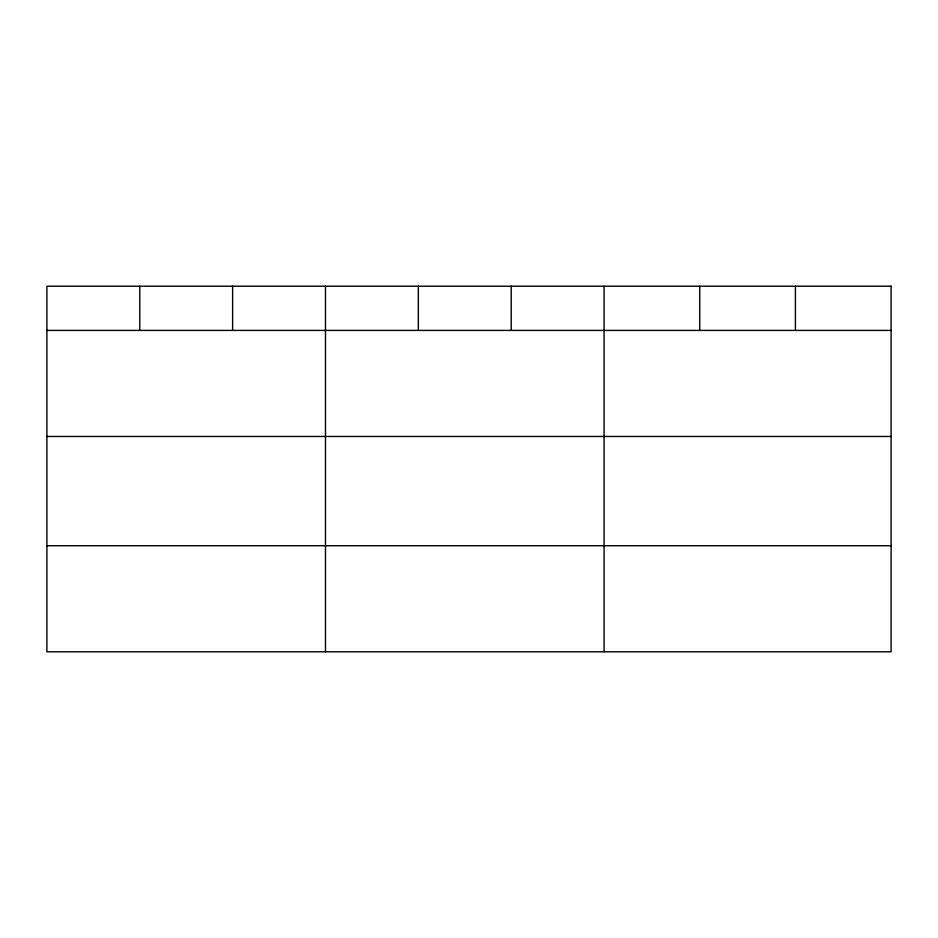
<?xml version="1.0" encoding="UTF-8"?>
<svg xmlns="http://www.w3.org/2000/svg" width="938" height="938" viewBox="0 0 938 938"><rect width="100%" height="100%" fill="white"/><g stroke="black" fill="none" stroke-linecap="round" stroke-linejoin="round"><path stroke-width="1.41" d="M46.9 330.411L891.1 330.411M46.9 436.463L891.1 436.463M46.9 545.728L891.1 545.728M795.424 286.207L795.424 330.411M699.748 286.207L699.748 330.411M604.072 286.207L604.072 651.793M511.21 286.207L511.21 330.411M418.348 286.207L418.348 330.411M325.486 286.207L325.486 651.793M232.624 286.207L232.624 330.411M139.762 286.207L139.762 330.411M891.1 286.207L46.9 286.207L46.9 651.793L891.1 651.793L891.1 286.207"/></g></svg>
